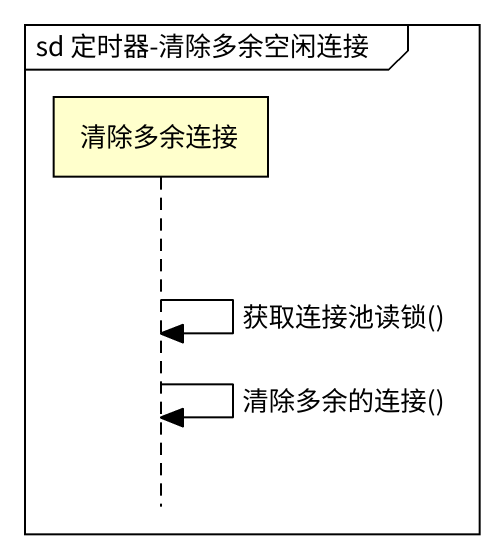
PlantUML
@startuml
mainframe sd 定时器-清除多余空闲连接
hide footbox
participant 清除多余连接

清除多余连接 -> 清除多余连接 : 获取连接池读锁()
清除多余连接 -> 清除多余连接 : 清除多余的连接()
@enduml
